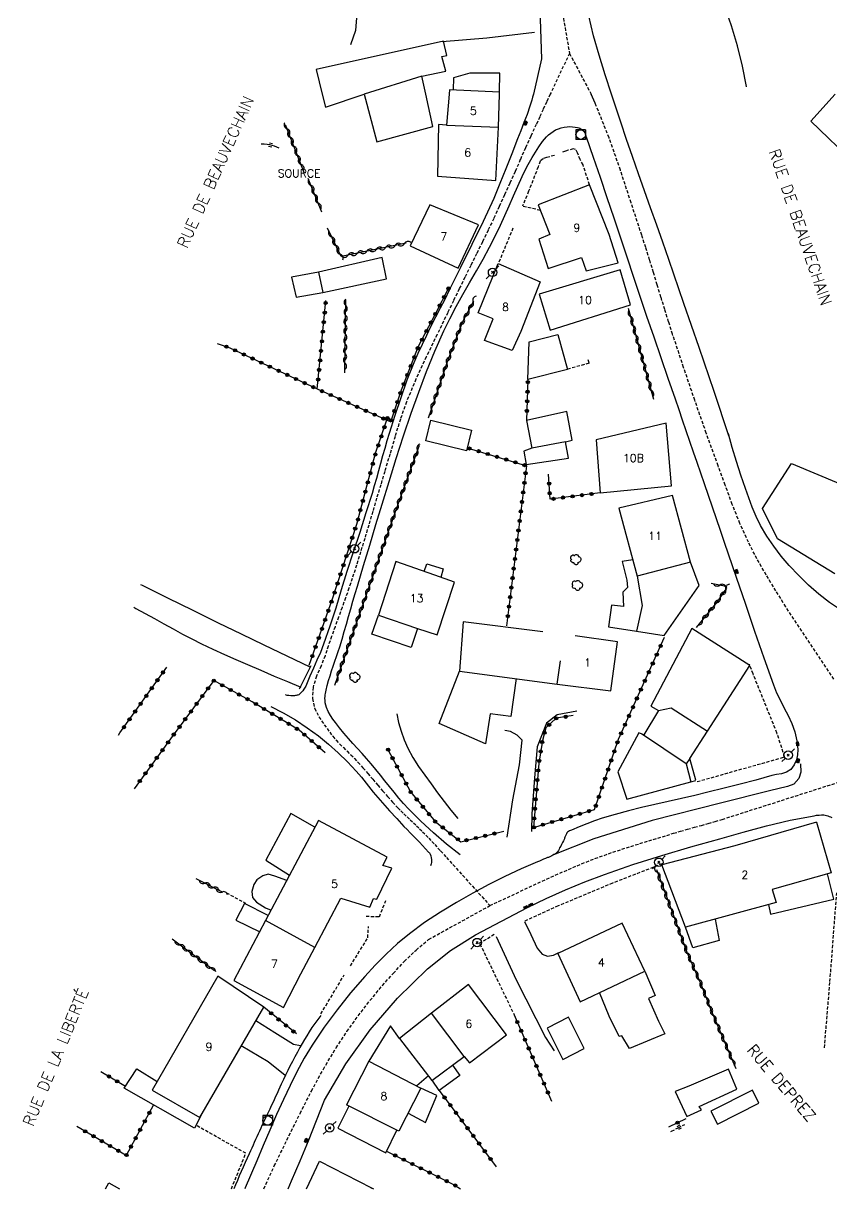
# Model space of a CAD drawing. Header units: millimetres. Extents: x 176000 to 177001, y 163000 to 164001.
# Drawn here: x 176387 to 176513.4, y 163000 to 163182.1 of the extents above; entities that cross this region are included whole.
import ezdxf
from ezdxf.enums import TextEntityAlignment as Align

# ---------------------------------------------------------------- set-up
doc = ezdxf.new("R2010")
doc.units = ezdxf.units.MM
doc.linetypes.add('DASHED', pattern=[0.75, 0.5, -0.25])
doc.layers.get('0').update_dxf_attribs({"linetype": 'CONTINUOUS'})
for name, color, linetype in [('W0001', 6, 'DASHED'), ('W0006', 2, 'CONTINUOUS'), ('W0008', 7, 'CONTINUOUS'), ('W0014', 7, 'CONTINUOUS'), ('W0017', 7, 'CONTINUOUS'), ('W0101', 7, 'CONTINUOUS'), ('W0104', 1, 'CONTINUOUS'), ('W0112', 1, 'DASHED'), ('W0120', 7, 'CONTINUOUS'), ('W0211', 2, 'CONTINUOUS'), ('W0220', 5, 'DASHED'), ('W0300', 7, 'CONTINUOUS'), ('W0310', 3, 'CONTINUOUS'), ('W0323', 7, 'CONTINUOUS'), ('W0401', 7, 'CONTINUOUS'), ('W0420', 7, 'CONTINUOUS'), ('W0473', 7, 'CONTINUOUS'), ('W0510', 5, 'CONTINUOUS'), ('W0988', 4, 'CONTINUOUS'), ('W0989', 7, 'CONTINUOUS'), ('W0991', 7, 'CONTINUOUS'), ('W1102', 7, 'CONTINUOUS')]:
    doc.layers.add(name, color=color, linetype=linetype)
doc.styles.get("Standard").update_dxf_attribs({"font": 'romans.shx', "width": 0.85})

# ---------------------------------------------------------------- blocks, each defined once
blk = doc.blocks.new('T401')
for p, q in [((-0.3, 0.3), (0, 0.3)), ((-0.3, -0.25), (-0.3, 0.3)), ((-0.3, 0.15), (0, 0.15)), ((-0.3, 0), (0, 0)), ((0, 0.3), (0, -0.25)), ((-0.3, -0.15), (0, -0.15)), ((-0.3, -0.25), (-0.3, -0.3)), ((-0.3, -0.3), (0, -0.3)), ((0, -0.3), (0, -0.25))]:
    blk.add_line(p, q)
blk = doc.blocks.new('T300')
for p, q in [((-0.8, 0.51), (-0.86, 0.34)), ((-0.86, 0.34), (-0.86, 0.17)), ((-0.86, 0.17), (-0.74, 0.06)), ((-0.69, 0.63), (-0.8, 0.51)), ((-0.8, -0.06), (-0.74, 0.06)), ((-0.74, 0.06), (-0.69, 0.11)), ((-0.57, 0.69), (-0.69, 0.63)), ((-0.46, 0.69), (-0.57, 0.69)), ((-0.29, 0.63), (-0.46, 0.69)), ((-0.29, 0.63), (-0.17, 0.74)), ((-0.23, 0.57), (-0.29, 0.63)), ((-0.17, 0.74), (-0.06, 0.8)), ((-0.06, 0.8), (0.06, 0.8)), ((0.06, 0.8), (0.23, 0.74)), ((0.23, 0.74), (0.34, 0.63)), ((0.34, 0.63), (0.4, 0.51)), ((0.46, 0.46), (0.34, 0.46)), ((0.4, 0.51), (0.4, 0.46)), ((0.57, 0.4), (0.46, 0.46)), ((0.57, 0.4), (0.69, 0.29)), ((0.69, 0.29), (0.74, 0.17)), ((0.74, 0.06), (0.69, -0.17)), ((0.74, 0.17), (0.74, 0.06)), ((-0.8, -0.17), (-0.8, -0.06)), ((-0.8, -0.23), (-0.8, -0.17)), ((-0.74, -0.34), (-0.8, -0.23)), ((-0.69, -0.4), (-0.74, -0.34)), ((-0.51, -0.46), (-0.69, -0.4)), ((-0.4, -0.46), (-0.51, -0.46)), ((-0.4, -0.46), (-0.34, -0.46)), ((-0.34, -0.46), (-0.34, -0.4)), ((-0.34, -0.51), (-0.34, -0.46)), ((-0.29, -0.63), (-0.34, -0.51)), ((-0.17, -0.74), (-0.29, -0.63)), ((-0.06, -0.8), (-0.17, -0.74)), ((0.06, -0.8), (-0.06, -0.8)), ((0.17, -0.74), (0.06, -0.8)), ((0.23, -0.69), (0.17, -0.74)), ((0.29, -0.46), (0.23, -0.46)), ((0.29, -0.63), (0.23, -0.69)), ((0.46, -0.4), (0.29, -0.46)), ((0.34, -0.51), (0.29, -0.63)), ((0.34, -0.51), (0.34, -0.46)), ((0.57, -0.34), (0.46, -0.4)), ((0.63, -0.29), (0.57, -0.34)), ((0.69, -0.17), (0.63, -0.29))]:
    blk.add_line(p, q)
blk = doc.blocks.new('T473')
for p, q in [((-0.166667, 0.166667), (0.166667, -0.166667)), ((-0.166667, -0.166667), (0.166667, 0.166667)), ((0.500001, 0.500001), (1.000002, 1.000002)), ((-1.000002, -1.000002), (-0.500001, -0.500001))]:
    blk.add_line(p, q)
blk.add_ellipse((0, 0), major_axis=(0.471405, 0.471405), ratio=1, start_param=5.4977871438, end_param=11.780972451)
blk = doc.blocks.new('T420')
for p, q in [((0.75, 0.75), (-0.75, 0.75)), ((-0.75, 0.75), (-0.75, -0.75)), ((0.75, 0.75), (0.75, -0.75)), ((0.75, -0.75), (-0.75, -0.75))]:
    blk.add_line(p, q)
blk.add_ellipse((0, 0), major_axis=(-0.53, 0.53), ratio=1, start_param=3.926991, end_param=10.210176)
blk = doc.blocks.new('t310o')
at = {"color": 0, "linetype": 'Continuous'}
for centre, start, end in [((-0.5, 0.38), 216.8699, 323.1304), ((0.5, -0.37), 36.8699, 143.1303)]:
    blk.add_arc(centre, 0.625, start, end, dxfattribs=at)
blk = doc.blocks.new('t323o')
at = {"color": 0, "linetype": 'Continuous'}
for radius in [0.25, 0.15]:
    blk.add_circle((0, 0), radius, dxfattribs=at)
blk = doc.blocks.new('t220o')
at = {"color": 0, "linetype": 'Continuous'}
for p, q in [((-0.25, 0.25), (0.25, 0.25)), ((-0.25, -0.25), (0.25, -0.25))]:
    blk.add_line(p, q, dxfattribs=at)

msp = doc.modelspace()

# ---------------------------------------------------------------- linework, layer by layer
at = {"layer": 'W0001'}
for points in [[(176469.89, 163191.75), (176472.37, 163177.39)], [(176472.37, 163177.39), (176469.36, 163171)], [(176472.37, 163177.39), (176475.76, 163171)], [(176469.36, 163171), (176468.81, 163169.82), (176468.26, 163168.64), (176467.72, 163167.47), (176467.18, 163166.29), (176466.34, 163164.45), (176465.51, 163162.62), (176464.69, 163160.78), (176463.87, 163158.94), (176463.05, 163157.1), (176462.23, 163155.27), (176461.39, 163153.44), (176460.54, 163151.61), (176459.66, 163149.76), (176458.77, 163147.92), (176457.86, 163146.09), (176456.95, 163144.25), (176456.04, 163142.42), (176455.14, 163140.58), (176454.24, 163138.74), (176453.35, 163136.9), (176451.68, 163133.44), (176450, 163129.98), (176448.38, 163126.49), (176446.9, 163122.94), (176445.95, 163120.25), (176445.11, 163117.53), (176444.32, 163114.79), (176443.5, 163112.06), (176442.87, 163109.97), (176442.24, 163107.88), (176441.62, 163105.79), (176441, 163103.69), (176440.37, 163101.6), (176439.74, 163099.51), (176439.09, 163097.43), (176438.42, 163095.35), (176437.91, 163093.83), (176437.38, 163092.32), (176436.84, 163090.82), (176436.29, 163089.31), (176435.74, 163087.81), (176435.2, 163086.3), (176434.68, 163084.79), (176434.17, 163083.27), (176433.56, 163081.7), (176432.84, 163080.09), (176432.3, 163078.36), (176432.19, 163076.57), (176432.54, 163075.08), (176433.22, 163073.73), (176434.05, 163072.5), (176434.9, 163071.33), (176435.39, 163070.69), (176435.91, 163070.08), (176436.46, 163069.49), (176437.04, 163068.92), (176437.61, 163068.36), (176438.19, 163067.8), (176438.76, 163067.24), (176439.31, 163066.65), (176440.1, 163065.77), (176440.87, 163064.87), (176441.64, 163063.97), (176442.41, 163063.06), (176443.18, 163062.16), (176443.95, 163061.27), (176444.74, 163060.38), (176445.55, 163059.51), (176446.02, 163059.03), (176446.51, 163058.56), (176446.99, 163058.1), (176447.49, 163057.64), (176447.98, 163057.18), (176448.47, 163056.72), (176448.96, 163056.25), (176449.43, 163055.78), (176450.38, 163054.79), (176451.31, 163053.78), (176452.23, 163052.77), (176453.15, 163051.75), (176459.95, 163044.23)], [(176513.68, 163079.63), (176506.17, 163090.92), (176504.64, 163093.4), (176503.13, 163095.88), (176501.67, 163098.41), (176500.33, 163101), (176499.01, 163103.93), (176497.82, 163106.91), (176496.71, 163109.93), (176495.61, 163112.94), (176493.75, 163118.05), (176491.95, 163123.18), (176490.21, 163128.33), (176488.49, 163133.49), (176487.87, 163135.42), (176487.27, 163137.36), (176486.67, 163139.3), (176486.08, 163141.23), (176485.5, 163143.17), (176484.9, 163145.11), (176484.29, 163147.04), (176483.67, 163148.97), (176482, 163154.05), (176480.34, 163159.14), (176478.56, 163164.2), (176476.57, 163169.17), (176476.37, 163169.63), (176476.17, 163170.09), (176475.97, 163170.54), (176475.76, 163171)], [(176459.95, 163044.23), (176468.11, 163048.06), (176470.16, 163048.98), (176472.21, 163049.88), (176474.27, 163050.76), (176476.36, 163051.58), (176479.14, 163052.57), (176481.94, 163053.48), (176484.75, 163054.35), (176487.57, 163055.2), (176488.65, 163055.53), (176489.73, 163055.85), (176490.81, 163056.16), (176491.9, 163056.47), (176492.98, 163056.77), (176494.07, 163057.08), (176495.15, 163057.38), (176496.23, 163057.7), (176514.74, 163063.61)], [(176424.59, 163000), (176426.25, 163003.56), (176428.54, 163008.27), (176430.28, 163011.76), (176432.05, 163015.25), (176433.91, 163018.68), (176435.92, 163022.03), (176437.59, 163024.55), (176439.35, 163027.01), (176441.2, 163029.4), (176443.13, 163031.73), (176444.82, 163033.64), (176446.56, 163035.51), (176448.4, 163037.29), (176450.36, 163038.94), (176459.95, 163044.23)]]:
    msp.add_lwpolyline(points, dxfattribs=at)
at = {"layer": 'W0006'}
msp.add_lwpolyline([(176508.46, 163066.36), (176508.54, 163065.08), (176508.21, 163064.08), (176507.43, 163063.22), (176506.46, 163062.82), (176503.65, 163062.17), (176495.95, 163060.24), (176485.31, 163057.52), (176476.19, 163054.65), (176469.87, 163052.17)], dxfattribs=at)
at = {"layer": 'W0008'}
for points in [[(176467.38, 163195.22), (176467.98, 163176.52)], [(176478.96, 163171), (176477.96, 163174.03), (176477, 163177.08), (176476.13, 163180.15), (176475.38, 163183.26)], [(176467.98, 163176.52), (176466.74, 163171)], [(176466.74, 163171), (176466.61, 163170.53), (176466.47, 163170.07), (176466.34, 163169.61), (176466.19, 163169.14), (176465.75, 163167.84), (176465.26, 163166.56), (176464.75, 163165.29), (176464.25, 163164.02), (176463.34, 163161.68), (176462.44, 163159.35), (176461.51, 163157.03), (176460.53, 163154.72), (176458.87, 163151.1), (176457.13, 163147.51), (176455.35, 163143.94), (176453.59, 163140.37), (176452.89, 163138.95), (176452.17, 163137.55), (176451.45, 163136.15), (176450.73, 163134.74), (176450.02, 163133.33), (176449.33, 163131.91), (176448.66, 163130.48), (176448.04, 163129.03), (176446.97, 163126.31), (176446, 163123.55), (176445.1, 163120.78), (176444.21, 163117.99), (176443.85, 163116.83), (176443.51, 163115.66), (176443.18, 163114.49), (176442.85, 163113.32), (176442.53, 163112.15), (176442.21, 163110.98), (176441.87, 163109.81), (176441.52, 163108.64), (176440.57, 163105.58), (176439.59, 163102.52), (176438.59, 163099.47), (176437.6, 163096.42), (176436.72, 163093.58), (176435.85, 163090.72), (176434.95, 163087.88), (176433.95, 163085.07), (176433.45, 163083.8), (176432.91, 163082.56), (176432.35, 163081.32), (176431.8, 163080.08), (176431.58, 163079.56), (176431.38, 163079.04), (176431.15, 163078.52), (176430.86, 163078.03), (176430.7, 163077.79), (176430.51, 163077.56), (176430.3, 163077.35), (176430.06, 163077.17), (176429.93, 163077.12), (176429.8, 163077.09), (176429.67, 163077.07), (176429.54, 163077.05), (176429.42, 163077.03), (176429.31, 163077.02), (176429.19, 163077.01), (176429.07, 163077.01), (176428.81, 163077.02), (176428.54, 163077.04), (176428.27, 163077.08), (176428.01, 163077.14)], [(176497.29, 163117.64), (176494.96, 163124.54), (176492.62, 163131.43), (176490.26, 163138.32), (176487.89, 163145.2), (176486.96, 163147.88), (176486.01, 163150.56), (176485.05, 163153.23), (176484.1, 163155.91), (176483.15, 163158.59), (176482.21, 163161.27), (176481.29, 163163.95), (176480.4, 163166.65), (176480.04, 163167.74), (176479.68, 163168.83), (176479.32, 163169.91), (176478.96, 163171)], [(176455.27, 163052.16), (176453.16, 163053.84), (176451.12, 163055.6), (176449.14, 163057.43), (176447.23, 163059.34), (176446.44, 163060.18), (176445.69, 163061.04), (176444.96, 163061.93), (176444.24, 163062.82), (176443.53, 163063.72), (176442.82, 163064.62), (176442.1, 163065.51), (176441.37, 163066.39), (176440.68, 163067.19), (176439.97, 163067.98), (176439.25, 163068.77), (176438.53, 163069.55), (176437.82, 163070.34), (176437.12, 163071.15), (176436.45, 163071.98), (176435.8, 163072.83), (176435.41, 163073.38), (176435.03, 163073.95), (176434.69, 163074.55), (176434.41, 163075.17), (176434.3, 163075.53), (176434.22, 163075.89), (176434.18, 163076.26), (176434.16, 163076.63), (176434.17, 163076.89), (176434.2, 163077.14), (176434.23, 163077.39), (176434.28, 163077.64), (176434.34, 163077.88), (176434.4, 163078.13), (176434.46, 163078.37), (176434.52, 163078.61), (176434.73, 163079.38), (176434.96, 163080.15), (176435.2, 163080.9), (176435.46, 163081.66), (176435.72, 163082.41), (176435.98, 163083.16), (176436.23, 163083.91), (176436.48, 163084.67), (176436.83, 163085.85), (176437.18, 163087.04), (176437.52, 163088.22), (176437.86, 163089.41), (176438.2, 163090.6), (176438.54, 163091.79), (176438.88, 163092.97), (176439.23, 163094.15), (176440.19, 163097.36), (176441.15, 163100.55), (176442.12, 163103.75), (176443.11, 163106.94), (176444.2, 163110.51), (176445.29, 163114.09), (176446.42, 163117.65), (176447.63, 163121.19), (176448.81, 163124.43), (176450.04, 163127.66), (176451.35, 163130.86), (176452.76, 163134.01), (176453.7, 163135.93), (176454.69, 163137.82), (176455.71, 163139.69), (176456.76, 163141.55), (176457.82, 163143.4), (176458.86, 163145.25), (176459.89, 163147.12), (176460.87, 163149.02), (176461.6, 163150.52), (176462.29, 163152.04), (176462.95, 163153.57), (176463.61, 163155.11), (176464.29, 163156.64), (176464.99, 163158.16), (176465.73, 163159.66), (176466.54, 163161.13), (176467.04, 163161.97), (176467.56, 163162.8), (176468.14, 163163.59), (176468.78, 163164.34), (176469.1, 163164.65), (176469.45, 163164.94), (176469.82, 163165.2), (176470.21, 163165.43), (176470.64, 163165.62), (176471.09, 163165.76), (176471.54, 163165.86), (176472.01, 163165.93), (176472.42, 163165.95), (176472.84, 163165.93), (176473.25, 163165.88), (176473.65, 163165.79), (176473.82, 163165.74), (176473.99, 163165.68), (176474.16, 163165.61), (176474.31, 163165.51), (176474.41, 163165.44), (176474.5, 163165.35), (176474.59, 163165.25), (176474.66, 163165.15), (176474.76, 163164.96), (176474.85, 163164.75), (176474.91, 163164.54), (176474.95, 163164.32)], [(176425.7, 163075.35), (176427.65, 163074.34), (176429.55, 163073.23), (176431.39, 163072.03), (176433.17, 163070.74), (176434.74, 163069.47), (176436.23, 163068.1), (176437.67, 163066.68), (176439.06, 163065.22), (176439.46, 163064.78), (176439.85, 163064.32), (176440.22, 163063.85), (176440.59, 163063.38), (176440.96, 163062.91), (176441.33, 163062.44), (176441.7, 163061.97), (176442.08, 163061.52), (176443.17, 163060.27), (176444.27, 163059.04), (176445.39, 163057.82), (176446.51, 163056.61), (176446.99, 163056.11), (176447.47, 163055.61), (176447.96, 163055.11), (176448.45, 163054.62), (176448.94, 163054.13), (176449.43, 163053.63), (176449.9, 163053.12), (176450.36, 163052.6), (176450.43, 163052.52), (176450.51, 163052.45), (176450.57, 163052.36), (176450.62, 163052.27), (176450.72, 163052), (176450.78, 163051.72), (176450.81, 163051.43), (176450.81, 163051.14), (176450.8, 163050.96), (176450.77, 163050.78), (176450.72, 163050.61), (176450.65, 163050.44)]]:
    msp.add_lwpolyline(points, dxfattribs=at)
at = {"layer": 'W0014'}
for points in [[(176474.96, 163164.34), (176476.06, 163161.18), (176477.15, 163158.02), (176478.23, 163154.86), (176479.3, 163151.69), (176484.43, 163136.32), (176485.53, 163133.09), (176486.64, 163129.86), (176487.76, 163126.64), (176488.87, 163123.41), (176489.44, 163121.76), (176490, 163120.11), (176490.57, 163118.46), (176491.14, 163116.81), (176491.71, 163115.15), (176492.27, 163113.5), (176492.84, 163111.85), (176493.41, 163110.2), (176494.04, 163108.37), (176494.66, 163106.54), (176495.29, 163104.7), (176495.92, 163102.87), (176496.55, 163101.04), (176497.18, 163099.21), (176497.81, 163097.38), (176498.43, 163095.55), (176499.87, 163091.34), (176501.31, 163087.13), (176502.75, 163082.92), (176504.24, 163078.73), (176504.74, 163077.49), (176505.33, 163076.29), (176505.94, 163075.1), (176506.55, 163073.91), (176507.11, 163072.66), (176507.58, 163071.36), (176507.91, 163070), (176508.04, 163068.61), (176508, 163067.79), (176507.83, 163066.98), (176507.5, 163066.2), (176506.98, 163065.52), (176506.3, 163065.07), (176505.51, 163064.83), (176504.73, 163064.7), (176504, 163064.55), (176501.52, 163063.85), (176499.03, 163063.2), (176496.53, 163062.57), (176494.02, 163061.94), (176491.96, 163061.44), (176489.88, 163060.96), (176487.81, 163060.49), (176485.73, 163060.03), (176483.65, 163059.55), (176481.58, 163059.04), (176479.53, 163058.49), (176477.48, 163057.88), (176476.27, 163057.47), (176475.06, 163057.02), (176473.88, 163056.53), (176472.7, 163056.02), (176472.53, 163055.96), (176472.36, 163055.9), (176472.2, 163055.82), (176472.05, 163055.7), (176471.97, 163055.6), (176471.91, 163055.47), (176471.86, 163055.35), (176471.81, 163055.22), (176471.76, 163055.12), (176471.71, 163055.01), (176471.67, 163054.9), (176471.62, 163054.79), (176471.58, 163054.68), (176471.53, 163054.57), (176471.49, 163054.46), (176471.44, 163054.35), (176471.3, 163054.07), (176471.15, 163053.79), (176471, 163053.51), (176470.84, 163053.24), (176470.74, 163053.05), (176470.64, 163052.86), (176470.53, 163052.68), (176470.39, 163052.51), (176470.31, 163052.44), (176470.23, 163052.38), (176470.14, 163052.33), (176470.06, 163052.28), (176469.92, 163052.19), (176469.78, 163052.11), (176469.64, 163052.03), (176469.49, 163051.96), (176469.39, 163051.91), (176469.28, 163051.86), (176469.18, 163051.82), (176469.07, 163051.77), (176468.96, 163051.73), (176468.86, 163051.69), (176468.75, 163051.65), (176468.64, 163051.6), (176468.33, 163051.47), (176468.02, 163051.33), (176467.71, 163051.19), (176467.4, 163051.05)], [(176514.57, 163090.54), (176513.02, 163091.6), (176511.33, 163092.91), (176509.72, 163094.31), (176508.19, 163095.8), (176506.73, 163097.36), (176505.48, 163098.83), (176504.3, 163100.37), (176503.21, 163101.97), (176502.22, 163103.64), (176501.53, 163105.03), (176500.94, 163106.47), (176500.41, 163107.93), (176499.89, 163109.39), (176499.16, 163111.5), (176498.46, 163113.64), (176497.81, 163115.78), (176497.2, 163117.94)], [(176434.08, 163013.85), (176437.4, 163019.5), (176441.21, 163024.82), (176445.48, 163029.79), (176450.17, 163034.36), (176453.8, 163037.2), (176457.71, 163039.64), (176461.74, 163041.82), (176465.79, 163043.91), (176468.73, 163045.36), (176471.73, 163046.69), (176474.76, 163047.92), (176477.83, 163049.09), (176482.29, 163050.65), (176486.79, 163052.07), (176491.33, 163053.39), (176495.87, 163054.67), (176499.52, 163055.69), (176503.18, 163056.69), (176506.88, 163057.58), (176510.61, 163058.28), (176510.99, 163058.34), (176511.37, 163058.38), (176511.76, 163058.4), (176512.14, 163058.39), (176512.35, 163058.36), (176512.56, 163058.31), (176512.76, 163058.24), (176512.95, 163058.17), (176513.16, 163058.09), (176513.36, 163057.99)], [(176467.4, 163051.05), (176464.82, 163049.95), (176462.27, 163048.77), (176459.75, 163047.51), (176457.28, 163046.18), (176454.72, 163044.72), (176452.2, 163043.2), (176449.73, 163041.58), (176447.36, 163039.83), (176445.5, 163038.29), (176443.73, 163036.65), (176442.03, 163034.94), (176440.39, 163033.17), (176438.18, 163030.61), (176436.05, 163027.97), (176434.04, 163025.24), (176432.15, 163022.43), (176430.91, 163020.38), (176429.78, 163018.26), (176428.71, 163016.12), (176427.68, 163013.96), (176426.58, 163011.58), (176425.54, 163009.17), (176424.52, 163006.75), (176423.5, 163004.34), (176421.67, 163000.12), (176421.62, 163000)], [(176433.53, 163027.08), (176433.04, 163026.45), (176432.57, 163025.81), (176432.12, 163025.16), (176431.68, 163024.5), (176431.31, 163023.9), (176430.95, 163023.29), (176430.6, 163022.67), (176430.25, 163022.06), (176429.85, 163021.33), (176429.46, 163020.61), (176429.07, 163019.88), (176428.69, 163019.14), (176428.35, 163018.45), (176428.01, 163017.75), (176427.67, 163017.05), (176427.34, 163016.34), (176427.11, 163015.85), (176426.89, 163015.37), (176426.67, 163014.88), (176426.45, 163014.39), (176426.23, 163013.9), (176426.01, 163013.41), (176425.78, 163012.93), (176425.56, 163012.44), (176425.35, 163012.01), (176425.15, 163011.58), (176424.94, 163011.15), (176424.73, 163010.72), (176424.53, 163010.3), (176424.32, 163009.87), (176424.12, 163009.44), (176423.91, 163009.01), (176423.71, 163008.56), (176423.51, 163008.12), (176423.31, 163007.68), (176423.12, 163007.23), (176422.92, 163006.79), (176422.73, 163006.34), (176422.53, 163005.9), (176422.33, 163005.45), (176422.02, 163004.76), (176421.71, 163004.07), (176421.4, 163003.38), (176421.09, 163002.69), (176420.78, 163002), (176420.48, 163001.3), (176420.17, 163000.61), (176419.9, 163000)], [(176428.41, 163000), (176428.95, 163001.22), (176430.29, 163004.35), (176431.6, 163007.5), (176432.86, 163010.67), (176434.08, 163013.85)]]:
    msp.add_lwpolyline(points, dxfattribs=at)
at = {"layer": 'W0017'}
for points in [[(176463.79, 163208.48), (176456.6, 163206.98), (176451.34, 163205.84), (176445.11, 163205.21), (176441.61, 163204.83), (176436.56, 163204.1), (176434.08, 163203.49), (176433.57, 163202.9), (176433.04, 163201.84), (176432.12, 163199.19), (176432.22, 163196.24), (176433.67, 163193.21), (176438, 163186.64), (176439.12, 163183.6), (176438.93, 163180.94), (176438.14, 163178.74)], [(176466.9, 163180.64), (176459.48, 163179.74), (176452.48, 163179.21)], [(176473.5, 163074.61), (176470.43, 163074.02), (176468.79, 163072.73), (176467.35, 163069.05), (176466.89, 163064.2), (176466.47, 163058.59), (176466.44, 163055.8)], [(176462.63, 163054.92), (176463.52, 163060.76), (176464.56, 163066.22), (176464.99, 163070.1), (176464.18, 163070.87), (176463.16, 163071.42), (176462.29, 163071.6)], [(176465.33, 163041.77), (176466.35, 163039.71), (176467.35, 163037.56), (176468.13, 163036.62), (176468.94, 163036.32), (176469.9, 163036.47), (176470.69, 163036.88)], [(176460.93, 163039.38), (176464.05, 163032.65), (176468.61, 163023.62), (176470, 163021.55)], [(176430.32, 163022.33), (176429.27, 163022.53), (176426.34, 163024.33), (176423.37, 163026.24)], [(176427.96, 163017.67), (176425.29, 163019.84), (176421.09, 163022.3)]]:
    msp.add_lwpolyline(points, dxfattribs=at)
at = {"layer": 'W0101'}
for points in [[(176461.43, 163171), (176461.44, 163171.33), (176453.6, 163171.7), (176453.55, 163171)], [(176453.55, 163171), (176453.16, 163166.16)], [(176461.3, 163165.84), (176461.29, 163165.84), (176461.43, 163171)], [(176516.32, 163171), (176531.27, 163156.91), (176531.27, 163156.92), (176535.22, 163153.17), (176528.64, 163146.38), (176524.78, 163150.08), (176515.81, 163158.63), (176517.01, 163160.11), (176510.07, 163166.78), (176513.91, 163171)], [(176453.16, 163166.16), (176451.89, 163166.29), (176451.76, 163158.19), (176460.86, 163157.51)], [(176460.86, 163157.51), (176461.3, 163165.84)], [(176479.98, 163144.64), (176478.55, 163149.07), (176475.52, 163156.86)], [(176475.52, 163156.84), (176467.48, 163153.7), (176469.31, 163149.07), (176467.61, 163148.34), (176469.06, 163143.77), (176474.27, 163145.48), (176474.96, 163143.41), (176479.98, 163144.64)], [(176458.14, 163150.57), (176450.55, 163153.73), (176447.47, 163147.29), (176454.97, 163143.82)], [(176454.97, 163143.82), (176458.15, 163150.58)], [(176458.12, 163136.86), (176461.25, 163144.54)], [(176461.25, 163144.54), (176467.8, 163141.68), (176464.77, 163133.93), (176463.41, 163130.98), (176459.08, 163132.52), (176460.47, 163135.89), (176458.12, 163136.86)], [(176480.28, 163143.55), (176467.66, 163139.74), (176469.33, 163134.15), (176481.9, 163138.08)], [(176481.9, 163138.08), (176480.28, 163143.55)], [(176487.5, 163119.6), (176476.52, 163116.98), (176477.17, 163108.71), (176488.34, 163109.8)], [(176488.34, 163109.8), (176487.5, 163119.6)], [(176491.31, 163097.91), (176488.47, 163108.29), (176480.11, 163106.35), (176482.96, 163095.7)], [(176491.31, 163097.91), (176482.96, 163095.7)], [(176478.86, 163077.8), (176479.86, 163085.43), (176473.25, 163086.37)], [(176470.45, 163078.84), (176470.97, 163082.45)], [(176470.45, 163078.84), (176478.86, 163077.8)], [(176432.58, 163037.71), (176436.64, 163045.41), (176441.15, 163043.99), (176441.75, 163045.35), (176442.26, 163045.22), (176444.61, 163050.06), (176443.22, 163050.51), (176443.91, 163051.78), (176433.14, 163057.54), (176424.89, 163041.92)], [(176510.95, 163057.25), (176498.2, 163053.57), (176498.2, 163053.58), (176486.81, 163050.59)], [(176510.95, 163057.25), (176513.29, 163049.37), (176504.07, 163046.74), (176504.07, 163046.73), (176504.66, 163044.7), (176490.52, 163040.86), (176486.81, 163050.59)], [(176424.89, 163041.92), (176419.92, 163032.51), (176427.7, 163028.31)], [(176427.7, 163028.31), (176430.4, 163033.56), (176432.58, 163037.71)], [(176456.74, 163019.66), (176462.55, 163024.06), (176456.6, 163031.89), (176450.81, 163027.41)], [(176455.9, 163020.65), (176450.81, 163027.41)], [(176441.01, 163019.95), (176449.17, 163015.7), (176445.73, 163008.99), (176437.52, 163013.1)], [(176441.01, 163019.95), (176437.52, 163013.1)], [(176431.26, 163000), (176433.33, 163004.31)], [(176433.33, 163004.31), (176441.46, 163000.13), (176441.4, 163000)], [(176399.85, 163000), (176400.39, 163000.93), (176402.05, 163000)]]:
    msp.add_lwpolyline(points, dxfattribs=at)
for points in [[(176445.24, 163097.98), (176442.52, 163089.6), (176448.65, 163087.52), (176448.64, 163087.53), (176451.69, 163086.53), (176454.4, 163094.77), (176451.31, 163095.84), (176451.32, 163095.84)], [(176480.62, 163041.49), (176470.53, 163036.73), (176474.07, 163029.22), (176484.17, 163033.98)], [(176414.63, 163011.13), (176424.59, 163028.34), (176417.42, 163033.21), (176407.18, 163015.41)]]:
    msp.add_lwpolyline(points, close=True, dxfattribs=at)
at = {"layer": 'W0104'}
for points in [[(176452.68, 163179.28), (176432.78, 163174.84), (176433.74, 163171)], [(176449.92, 163171), (176449.32, 163173.8), (176453.03, 163174.61), (176452.44, 163176.9), (176453.23, 163177.04), (176452.68, 163179.28)], [(176449.32, 163173.8), (176440.28, 163171)], [(176461.44, 163171.33), (176461.51, 163174.27), (176456.81, 163174.28), (176454.25, 163173.57), (176454.2, 163171.67)], [(176433.74, 163171), (176434.26, 163168.96), (176440.28, 163171)], [(176440.28, 163171), (176442.26, 163163.54), (176451, 163165.98), (176449.92, 163171)], [(176433.17, 163143.22), (176433.82, 163140.03)], [(176471.77, 163116.7), (176466.51, 163115.68)], [(176513.85, 163096.09), (176504.9, 163101.56), (176502.53, 163106.26), (176507.07, 163113.32), (176518.18, 163108.68), (176517.56, 163106.43)], [(176449.68, 163096.42), (176450.08, 163097.65), (176452.62, 163096.84), (176452.25, 163095.51)], [(176482.28, 163098.26), (176480.61, 163097.99), (176481.35, 163095.08), (176481.45, 163093.93), (176480.71, 163093.19), (176480.82, 163090.98), (176478.94, 163091.15), (176478.46, 163087.78), (176482.83, 163087.09)], [(176487.18, 163086.42), (176492.64, 163094.24), (176491.31, 163097.91)], [(176482.96, 163095.7), (176483.71, 163091.12), (176482.83, 163087.09), (176487.18, 163086.42)], [(176448.65, 163087.52), (176447.64, 163084.55), (176441.51, 163086.63), (176442.52, 163089.6)], [(176468.2, 163087.02), (176455.77, 163088.55), (176455.17, 163080.88), (176470.45, 163078.84)], [(176492.11, 163063.81), (176491.19, 163067.2), (176491.2, 163067.21), (176493.94, 163071.51), (176500.56, 163081.72), (176491.48, 163087.55), (176485.11, 163075.4), (176486.31, 163074.73), (176486.3, 163074.73), (176483.97, 163070.93), (176483.23, 163071.25), (176479.92, 163065.15), (176481.33, 163060.86)], [(176464.04, 163079.7), (176463.23, 163073.76), (176459.96, 163074.19), (176459.23, 163069.49), (176451.99, 163072.69), (176455.17, 163080.88)], [(176486.31, 163074.73), (176488.26, 163075.14), (176493.94, 163071.51)], [(176491.2, 163067.21), (176490.62, 163066.36), (176483.64, 163071.07)], [(176490.62, 163066.36), (176491.36, 163063.59)], [(176481.33, 163060.86), (176491.36, 163063.59), (176492.13, 163063.8)], [(176432.59, 163056.48), (176428.81, 163058.63), (176424.91, 163051.32), (176428.63, 163049)], [(176428.19, 163048.16), (176426.33, 163048.85), (176425.28, 163049.13), (176424.48, 163048.89), (176423.51, 163048.28), (176423.03, 163047.53), (176422.71, 163046.45), (176422.86, 163045.51), (176423.44, 163044.79), (176424.86, 163043.9), (176425.74, 163043.53)], [(176503.47, 163044.38), (176503.78, 163042.87), (176513.7, 163045.22), (176512.67, 163049.19)], [(176425.3, 163042.69), (176421.61, 163044.57), (176420.25, 163041.93), (176423.96, 163040.15)], [(176495.12, 163042.11), (176495.79, 163038.79), (176491.66, 163037.64), (176490.52, 163040.86)], [(176484.17, 163033.98), (176485.76, 163030.21), (176484.7, 163029.74), (176486.27, 163026.2), (176487.29, 163024.22), (176481.75, 163021.88), (176480.58, 163023.88), (176480.16, 163023.76), (176478.55, 163026.98), (176477.08, 163030.64)], [(176450.81, 163027.41), (176445.8, 163023.49), (176450.89, 163016.91), (176455.9, 163020.65)], [(176445.8, 163023.49), (176444.39, 163025.45), (176441.01, 163019.95)], [(176455.9, 163020.65), (176456.74, 163019.66)], [(176414.89, 163011.57), (176413.8, 163009.46), (176402.77, 163015.69), (176404.74, 163018.74), (176407.95, 163016.74)], [(176454.08, 163019.3), (176455.23, 163017.68), (176452.02, 163015.36), (176450.94, 163016.95)], [(176450.34, 163017.62), (176448.5, 163016.05)], [(176447.17, 163011.81), (176449.87, 163010.34), (176451.64, 163014.57), (176449.17, 163015.7)], [(176437.89, 163012.92), (176436.19, 163009.46), (176443.67, 163005.61), (176445.41, 163009.15)], [(176441.46, 163000.13), (176441.74, 163000)]]:
    msp.add_lwpolyline(points, dxfattribs=at)
for points in [[(176443.12, 163145.48), (176433.17, 163143.22), (176428.95, 163142.41), (176429.68, 163139.29), (176433.82, 163140.03), (176443.78, 163142.15)], [(176470.55, 163133.47), (176472.05, 163127.99), (176465.88, 163126.42), (176466.06, 163132.33)], [(176471.94, 163121.44), (176465.67, 163120.02), (176466.51, 163115.68), (176465.26, 163115.22), (176465.62, 163113.17), (176472.2, 163114.14), (176471.77, 163116.7), (176472.8, 163116.96)], [(176450.72, 163120.07), (176457.07, 163118.5), (176456.27, 163115.28), (176449.93, 163116.85)], [(176468.88, 163025.08), (176471.36, 163020.21), (176474.69, 163021.9), (176472.21, 163026.78)], [(176497.23, 163018.68), (176491.03, 163016.04), (176488.91, 163015.16), (176490.72, 163011.29), (176493.02, 163012.31), (176492.66, 163012.85), (176498.52, 163015.56)], [(176500.98, 163015.41), (176494.47, 163012.12), (176495.49, 163010.1), (176501.99, 163013.38)]]:
    msp.add_lwpolyline(points, close=True, dxfattribs=at)
at = {"layer": 'W0112'}
for points in [[(176475.52, 163156.84), (176474.5, 163159.96), (176474.04, 163160.8), (176473.65, 163161.82), (176473.34, 163162.34), (176472.96, 163162.45), (176472.18, 163162.27), (176471.73, 163162.11), (176471.08, 163161.85)], [(176470.02, 163161.44), (176468.79, 163161.11), (176468.25, 163160.92), (176467.78, 163160.55), (176467.47, 163159.64), (176465.99, 163155.83), (176465.02, 163153.51)], [(176467.83, 163152.85), (176465.02, 163153.51)], [(176463.53, 163150.08), (176461.25, 163144.54)], [(176475.26, 163129.57), (176475.43, 163128.97), (176472.1, 163128.05)], [(176504.8, 163071.2), (176501.06, 163080.43), (176500.53, 163081.84)], [(176492.34, 163063.61), (176506.02, 163067.46), (176506, 163067.46), (176504.8, 163071.2)], [(176486.88, 163050.76), (176479.11, 163047.74), (176470.61, 163044.18), (176465.33, 163041.77)], [(176418.76, 163046.23), (176421.73, 163044.62)], [(176512.22, 163022.01), (176513.08, 163032.36), (176514.14, 163046.23)], [(176440.58, 163042.58), (176442.66, 163042.5), (176443.7, 163045.07)], [(176438.15, 163034.8), (176440.85, 163039.21), (176440.96, 163040.96)], [(176460.63, 163039.69), (176458.18, 163038.25)], [(176458.38, 163038.25), (176463.73, 163027.18)], [(176433.52, 163027.31), (176437.19, 163033.42)], [(176419.54, 163000), (176421.8, 163005.53), (176414.02, 163009.89)]]:
    msp.add_lwpolyline(points, dxfattribs=at)
at = {"layer": 'W0120'}
msp.add_lwpolyline([(176431.93, 163081.7), (176430.15, 163078.05)], dxfattribs=at)
at = {"layer": 'W0211'}
msp.add_lwpolyline([(176500.02, 163172.18), (176500.02, 163172.2), (176499.4, 163175.4), (176498.64, 163178.58), (176497.71, 163181.71), (176496.61, 163184.79)], dxfattribs=at)
at = {"layer": 'W0220'}
for points in [[(176427.01, 163162.56), (176426.66, 163162.72), (176426.3, 163162.87), (176425.93, 163162.98), (176425.55, 163163.07), (176425.12, 163163.14), (176424.68, 163163.18), (176424.25, 163163.19), (176424.17, 163163.19)], [(176488.22, 163008.93), (176488.34, 163008.99), (176489.36, 163009.52), (176490.38, 163010.05)]]:
    msp.add_lwpolyline(points, dxfattribs=at)
at = {"layer": 'W0300'}
msp.add_lwpolyline([(176445.39, 163074.2), (176445.68, 163072.82), (176446.06, 163071.47), (176446.53, 163070.14), (176447.09, 163068.84), (176447.89, 163067.37), (176448.8, 163065.96), (176449.77, 163064.6), (176450.74, 163063.25), (176451.75, 163061.87), (176452.77, 163060.51), (176453.83, 163059.16), (176454.91, 163057.84)], dxfattribs=at)
at = {"layer": 'W0310'}
for points in [[(176430.99, 163158.64), (176428.01, 163166.21)], [(176433.7, 163152.58), (176431.56, 163157.82)], [(176446.83, 163147.71), (176436.69, 163145.66), (176434.56, 163150.09)], [(176437.28, 163127.49), (176437.42, 163138.94)], [(176457.38, 163138.68), (176455.68, 163135.43), (176454.92, 163133.56), (176453.23, 163129.02), (176451.12, 163122.79), (176450.31, 163120.4)], [(176485.55, 163123.28), (176481.59, 163137.5)], [(176448.9, 163116.13), (176445.13, 163105.77), (176435.63, 163078.6)], [(176492.23, 163087.68), (176495.43, 163091.63), (176496.94, 163093.81), (176496.92, 163093.93), (176496.58, 163094.12), (176495.57, 163094.36), (176494.54, 163094.57)], [(176485.95, 163049.88), (176488.82, 163042.09), (176490.72, 163036.98), (176492.85, 163032.13), (176494.54, 163027.83), (176498.35, 163018.79)], [(176418.26, 163046.26), (176414.05, 163048.41)], [(176416.89, 163034.04), (176410.31, 163039.01)]]:
    msp.add_lwpolyline(points, dxfattribs=at)
at = {"layer": 'W0323'}
for points in [[(176417.34, 163132.08), (176419.28, 163131.39), (176432.94, 163124.95), (176444.44, 163119.82), (176446.12, 163124.79), (176448.79, 163131.62), (176451.43, 163136.71), (176453.59, 163140.88)], [(176432.96, 163124.94), (176434.31, 163138.79)], [(176465.88, 163126.42), (176465.67, 163120.02)], [(176431.7, 163081.81), (176435.4, 163092.31), (176439.12, 163103.83), (176442.08, 163114.9), (176444, 163120.58)], [(176456.37, 163115.77), (176465.66, 163112.96), (176462.55, 163087.96)], [(176477.17, 163108.72), (176469.33, 163107.72), (176469.12, 163111.65)], [(176472.96, 163073.92), (176470.27, 163073.5), (176468.66, 163071.98), (176468.15, 163070.05), (176467.58, 163066.48), (176466.73, 163056.43), (176476.3, 163059.25), (176480.03, 163070.22), (176487.24, 163086.17)], [(176401.9, 163070.88), (176402.11, 163071.21), (176409.44, 163081.48)], [(176434.2, 163068.12), (176430.15, 163071.62), (176422.8, 163076.07), (176416.79, 163079.38), (176410.46, 163070.84), (176404.34, 163062.48)], [(176444.01, 163068.62), (176447.53, 163062), (176451.39, 163057.37), (176455.39, 163054.22), (176462.11, 163055.85)], [(176429.72, 163024.17), (176424.59, 163028.34)], [(176463.73, 163027.18), (176469.59, 163013.66)], [(176399.13, 163018.31), (176402.97, 163016.01)], [(176452.02, 163015.36), (176460.94, 163003.44)], [(176407.39, 163013.08), (176403.11, 163005.2), (176395.4, 163009.71)], [(176487.9, 163009.66), (176490.6, 163010.96)], [(176443.8, 163005.87), (176454.37, 163000.6), (176455.32, 163000)]]:
    msp.add_lwpolyline(points, dxfattribs=at)
at = {"layer": 'W0510'}
for points in [[(176431.83, 163081.49), (176428.25, 163083.2), (176424.68, 163084.92), (176421.11, 163086.64), (176417.54, 163088.38), (176413.57, 163090.32), (176409.6, 163092.26), (176405.64, 163094.23), (176405.38, 163094.36)], [(176404.27, 163090.84), (176404.61, 163090.66), (176406.07, 163089.87), (176407.53, 163089.07), (176408.98, 163088.26), (176410.44, 163087.46), (176411.9, 163086.66), (176413.37, 163085.89), (176414.86, 163085.14), (176416.64, 163084.29), (176418.44, 163083.47), (176420.25, 163082.68), (176422.07, 163081.89), (176424.14, 163080.99), (176426.23, 163080.1), (176428.32, 163079.22), (176430.41, 163078.35)]]:
    msp.add_lwpolyline(points, dxfattribs=at)
at = {"layer": 'W1102'}
for points in [[(176453.16, 163166.16), (176461.3, 163165.84)], [(176432.58, 163037.71), (176424.89, 163041.92)]]:
    msp.add_lwpolyline(points, dxfattribs=at)

# ---------------------------------------------------------------- block references
at = {"layer": 'W0220'}
for p, rotation in [((176425.66, 163163.04), 166.820390994668), ((176489.55, 163009.62), 27.18089924475881)]:
    msp.add_blockref('t220o', p, dxfattribs=dict(at, rotation=rotation))
at = {"layer": 'W0300'}
for p in [(176473.41, 163098.27), (176473.66, 163094.24), (176438.88, 163079.88)]:
    msp.add_blockref('T300', p, dxfattribs=at)
at = {"layer": 'W0310'}
for p, rotation in [((176428.24, 163165.61), 111.5232451220927), ((176428.79, 163164.22), 111.5232451220927), ((176429.34, 163162.82), 111.5232451220927), ((176429.89, 163161.43), 111.5232451220927), ((176430.44, 163160.03), 111.5232451220927), ((176432, 163156.75), 112.1774593472324), ((176432.56, 163155.36), 112.1774593472324), ((176433.13, 163153.97), 112.1774593472324), ((176435.21, 163148.74), 115.6893400115761), ((176435.86, 163147.38), 115.6893400115761), ((176445.11, 163147.36), 191.4522940937111), ((176446.58, 163147.66), 191.4522940937111), ((176436.51, 163146.03), 115.6893400115761), ((176437.76, 163145.87), 191.4522940937111), ((176439.23, 163146.17), 191.4522940937111), ((176440.7, 163146.47), 191.4522940937111), ((176442.17, 163146.77), 191.4522940937111), ((176443.64, 163147.06), 191.4522940937111), ((176437.41, 163137.99), 89.31478414970117), ((176457.32, 163138.57), 242.4833721793374), ((176437.39, 163136.49), 89.31478414970117), ((176455.93, 163135.91), 242.4833721793374), ((176456.63, 163137.24), 242.4833721793374), ((176481.93, 163136.28), 105.5700303901129), ((176437.37, 163134.99), 89.31478414970117), ((176455.32, 163134.54), 247.7831442307383), ((176482.33, 163134.84), 105.5700303901129), ((176437.36, 163133.49), 89.31478414970117), ((176454.77, 163133.15), 249.5602181602155), ((176482.73, 163133.39), 105.5700303901129), ((176437.32, 163130.49), 89.31478414970117), ((176437.34, 163131.99), 89.31478414970117), ((176453.72, 163130.34), 249.5602181602155), ((176454.24, 163131.74), 249.5602181602155), ((176483.14, 163131.95), 105.5700303901129), ((176483.54, 163130.5), 105.5700303901129), ((176437.3, 163128.99), 89.31478414970117), ((176453.2, 163128.93), 251.2840026707726), ((176483.94, 163129.06), 105.5700303901129), ((176452.72, 163127.51), 251.2840026707726), ((176484.34, 163127.61), 105.5700303901129), ((176452.24, 163126.09), 251.2840026707726), ((176484.75, 163126.17), 105.5700303901129), ((176451.27, 163123.25), 251.2840026707726), ((176451.75, 163124.67), 251.2840026707726), ((176485.15, 163124.72), 105.5700303901129), ((176450.79, 163121.83), 251.341831348264), ((176448.11, 163113.96), 250.0271132825845), ((176448.62, 163115.37), 250.0271132825845), ((176447.6, 163112.55), 250.0271132825845), ((176447.08, 163111.14), 250.0271132825845), ((176446.57, 163109.73), 250.0271132825845), ((176445.55, 163106.91), 250.0271132825845), ((176446.06, 163108.32), 250.0271132825845), ((176445.04, 163105.5), 250.7242296383245), ((176444.54, 163104.08), 250.7242296383245), ((176443.55, 163101.25), 250.7242296383245), ((176444.05, 163102.67), 250.7242296383245), ((176443.06, 163099.83), 250.7242296383245), ((176442.56, 163098.42), 250.7242296383245), ((176442.07, 163097), 250.7242296383245), ((176441.08, 163094.17), 250.7242296383245), ((176441.57, 163095.59), 250.7242296383245), ((176440.58, 163092.76), 250.7242296383245), ((176495.85, 163094.3), 166.7151335144667), ((176495.95, 163092.38), 55.23396962531326), ((176496.81, 163093.62), 55.23396962531326), ((176440.09, 163091.34), 250.7242296383245), ((176495.06, 163091.18), 50.94719373098665), ((176439.1, 163088.51), 250.7242296383245), ((176439.59, 163089.92), 250.7242296383245), ((176493.17, 163088.85), 50.94719373098665), ((176494.12, 163090.01), 50.94719373098665), ((176438.6, 163087.09), 250.7242296383245), ((176438.11, 163085.68), 250.7242296383245), ((176437.61, 163084.26), 250.7242296383245), ((176436.62, 163081.43), 250.7242296383245), ((176437.12, 163082.84), 250.7242296383245), ((176436.13, 163080.01), 250.7242296383245), ((176486.12, 163049.43), 290.1853267742325), ((176415.39, 163047.73), 152.9272256355202), ((176416.72, 163047.05), 152.9272256355202), ((176486.64, 163048.02), 290.1853267742325), ((176487.16, 163046.61), 290.1853267742325), ((176418.06, 163046.36), 152.9272256355202), ((176487.68, 163045.2), 290.1853267742325), ((176488.19, 163043.79), 290.1853267742325), ((176488.71, 163042.39), 290.1853267742325), ((176489.23, 163040.98), 290.3913425850247), ((176489.76, 163039.57), 290.3913425850247), ((176411.51, 163038.11), 142.9110107391057), ((176490.28, 163038.17), 290.3913425850247), ((176412.71, 163037.2), 142.9110107391057), ((176413.9, 163036.3), 142.9110107391057), ((176490.81, 163036.77), 293.7570223070639), ((176415.1, 163035.39), 142.9110107391057), ((176416.3, 163034.49), 142.9110107391057), ((176491.42, 163035.39), 293.7570223070639), ((176492.02, 163034.02), 293.7570223070639), ((176492.63, 163032.65), 293.7570223070639), ((176493.19, 163031.26), 291.3731324898557), ((176493.74, 163029.86), 291.3731324898557), ((176494.29, 163028.47), 291.3731324898557), ((176494.85, 163027.08), 292.8704711929858), ((176495.44, 163025.7), 292.8704711929858), ((176496.02, 163024.31), 292.8704711929858), ((176496.6, 163022.93), 292.8704711929858), ((176497.19, 163021.55), 292.8704711929858), ((176497.77, 163020.17), 292.8704711929858)]:
    msp.add_blockref('t310o', p, dxfattribs=dict(at, rotation=rotation))
at = {"layer": 'W0323'}
for p, rotation in [((176453.47, 163140.66), 62.68296446196034), ((176434.27, 163138.38), 84.4431001877837), ((176452.78, 163139.32), 62.68296446196034), ((176434.13, 163136.88), 84.4431001877837), ((176451.41, 163136.66), 62.55924903785793), ((176452.1, 163137.99), 62.68296446196034), ((176433.98, 163135.39), 84.4431001877837), ((176450.72, 163135.33), 62.55924903785793), ((176433.84, 163133.9), 84.4431001877837), ((176450.03, 163134), 62.55924903785793), ((176418.76, 163131.57), 340.3457732360191), ((176433.69, 163132.4), 84.4431001877837), ((176448.67, 163131.32), 68.60215703075608), ((176449.33, 163132.66), 62.55924903785793), ((176420.13, 163130.98), 334.7807006181377), ((176421.49, 163130.34), 334.7807006181377), ((176422.85, 163129.7), 334.7807006181377), ((176433.4, 163129.42), 84.4431001877837), ((176433.55, 163130.91), 84.4431001877837), ((176448.13, 163129.92), 68.60215703075608), ((176424.2, 163129.07), 334.7807006181377), ((176425.56, 163128.43), 334.7807006181377), ((176426.92, 163127.79), 334.7807006181377), ((176433.25, 163127.93), 84.4431001877837), ((176447.58, 163128.53), 68.60215703075608), ((176428.28, 163127.15), 334.7807006181377), ((176429.63, 163126.51), 334.7807006181377), ((176430.99, 163125.87), 334.7807006181377), ((176433.11, 163126.43), 84.4431001877837), ((176446.48, 163125.73), 68.60215703075608), ((176447.03, 163127.13), 68.60215703075608), ((176465.87, 163126.01), 268.1117137212334), ((176432.35, 163125.23), 334.7807006181377), ((176433.71, 163124.61), 335.9617236127693), ((176435.08, 163124), 335.9617236127693), ((176445.96, 163124.33), 71.33014877871805), ((176465.82, 163124.51), 268.1117137212334), ((176436.45, 163123.39), 335.9617236127693), ((176437.82, 163122.77), 335.9617236127693), ((176439.19, 163122.16), 335.9617236127693), ((176445.48, 163122.91), 71.33014877871805), ((176465.77, 163123.02), 268.1117137212334), ((176440.56, 163121.55), 335.9617236127693), ((176441.93, 163120.94), 335.9617236127693), ((176443.3, 163120.33), 335.9617236127693), ((176443.94, 163120.4), 71.3051944500918), ((176445, 163121.49), 71.33014877871805), ((176465.72, 163121.52), 268.1117137212334), ((176443.46, 163118.97), 71.3051944500918), ((176444.52, 163120.06), 71.33014877871805), ((176442.98, 163117.55), 71.3051944500918), ((176442.03, 163114.71), 75.02864086544555), ((176442.5, 163116.13), 71.3051944500918), ((176456.75, 163115.65), 343.1802987406342), ((176458.18, 163115.22), 343.1802987406342), ((176459.62, 163114.79), 343.1802987406342), ((176441.64, 163113.26), 75.02864086544555), ((176461.05, 163114.35), 343.1802987406342), ((176462.49, 163113.92), 343.1802987406342), ((176463.93, 163113.48), 343.1802987406342), ((176465.36, 163113.05), 343.1802987406342), ((176441.25, 163111.81), 75.02864086544555), ((176465.51, 163111.78), 262.9195588439681), ((176440.87, 163110.36), 75.02864086544555), ((176465.33, 163110.29), 262.9195588439681), ((176469.2, 163110.16), 92.97919458793595), ((176440.09, 163107.46), 75.02864086544555), ((176440.48, 163108.91), 75.02864086544555), ((176465.14, 163108.8), 262.9195588439681), ((176469.28, 163108.66), 92.97919458793595), ((176469.88, 163107.79), 187.2661342454013), ((176471.36, 163107.98), 187.2661342454013), ((176472.85, 163108.17), 187.2661342454013), ((176474.34, 163108.36), 187.2661342454013), ((176475.83, 163108.55), 187.2661342454013), ((176439.7, 163106.01), 75.02864086544555), ((176464.77, 163105.82), 262.9195588439681), ((176464.96, 163107.31), 262.9195588439681), ((176439.32, 163104.56), 75.02864086544555), ((176464.59, 163104.34), 262.9195588439681), ((176438.89, 163103.13), 72.11447258127899), ((176464.4, 163102.85), 262.9195588439681), ((176437.97, 163100.27), 72.11447258127899), ((176438.43, 163101.7), 72.11447258127899), ((176464.22, 163101.36), 262.9195588439681), ((176437.51, 163098.84), 72.11447258127899), ((176463.85, 163098.38), 262.9195588439681), ((176464.03, 163099.87), 262.9195588439681), ((176437.05, 163097.42), 72.11447258127899), ((176463.66, 163096.89), 262.9195588439681), ((176436.59, 163095.99), 72.11447258127899), ((176463.48, 163095.4), 262.9195588439681), ((176435.67, 163093.13), 72.11447258127899), ((176436.13, 163094.56), 72.11447258127899), ((176463.29, 163093.92), 262.9195588439681), ((176435.19, 163091.71), 70.56767066709507), ((176463.11, 163092.43), 262.9195588439681), ((176434.69, 163090.3), 70.56767066709507), ((176462.74, 163089.45), 262.9195588439681), ((176462.92, 163090.94), 262.9195588439681), ((176433.69, 163087.47), 70.56767066709507), ((176434.19, 163088.88), 70.56767066709507), ((176433.2, 163086.05), 70.56767066709507), ((176432.7, 163084.64), 70.56767066709507), ((176486.62, 163084.8), 65.66196328578198), ((176432.2, 163083.22), 70.56767066709507), ((176485.39, 163082.07), 65.66196328578198), ((176486.01, 163083.44), 65.66196328578198), ((176408.85, 163080.66), 54.50086184578593), ((176484.77, 163080.7), 65.66196328578198), ((176407.11, 163078.21), 54.50086184578593), ((176407.98, 163079.44), 54.50086184578593), ((176416.8, 163079.37), 151.1628546216079), ((176418.11, 163078.65), 151.1628546216079), ((176484.15, 163079.34), 65.66196328578198), ((176406.24, 163076.99), 54.50086184578593), ((176415.01, 163076.97), 233.4234762708744), ((176415.9, 163078.18), 233.4234762708744), ((176419.43, 163077.92), 151.1628546216079), ((176420.74, 163077.2), 151.1628546216079), ((176422.06, 163076.48), 151.1628546216079), ((176482.91, 163076.6), 65.66196328578198), ((176483.53, 163077.97), 65.66196328578198), ((176405.37, 163075.77), 54.50086184578593), ((176413.22, 163074.56), 233.4234762708744), ((176414.12, 163075.77), 233.4234762708744), ((176423.36, 163075.73), 148.8405627033109), ((176424.64, 163074.95), 148.8405627033109), ((176482.3, 163075.24), 65.66196328578198), ((176403.63, 163073.33), 54.50086184578593), ((176404.5, 163074.55), 54.50086184578593), ((176412.33, 163073.36), 233.4234762708744), ((176425.92, 163074.18), 148.8405627033109), ((176427.21, 163073.4), 148.8405627033109), ((176470.3, 163073.5), 188.8566079640229), ((176471.78, 163073.73), 188.8566079640229), ((176481.68, 163073.87), 65.66196328578198), ((176402.75, 163072.11), 54.50086184578593), ((176410.54, 163070.95), 233.4234762708744), ((176411.44, 163072.15), 233.4234762708744), ((176428.49, 163072.63), 148.8405627033109), ((176429.78, 163071.85), 148.8405627033109), ((176430.95, 163070.93), 139.1606034456676), ((176468.46, 163071.25), 255.2053310762695), ((176469.2, 163072.49), 223.2465951400857), ((176480.44, 163071.14), 65.66196328578198), ((176481.06, 163072.5), 65.66196328578198), ((176409.65, 163069.74), 233.7791834904098), ((176432.09, 163069.95), 139.1606034456676), ((176468.11, 163069.79), 260.9704840941211), ((176479.87, 163069.75), 71.22252869101499), ((176407.88, 163067.32), 233.7791834904098), ((176408.77, 163068.53), 233.7791834904098), ((176433.22, 163068.97), 139.1606034456676), ((176444.03, 163068.59), 297.9497287611663), ((176467.87, 163068.31), 260.9704840941211), ((176479.39, 163068.33), 71.22252869101499), ((176407, 163066.11), 233.7791834904098), ((176444.73, 163067.27), 297.9497287611663), ((176445.43, 163065.94), 297.9497287611663), ((176467.64, 163066.83), 260.9704840941211), ((176478.42, 163065.49), 71.22252869101499), ((176478.9, 163066.91), 71.22252869101499), ((176405.22, 163063.69), 233.7791834904098), ((176406.11, 163064.9), 233.7791834904098), ((176446.14, 163064.62), 297.9497287611663), ((176467.36, 163063.84), 265.1688621385262), ((176467.48, 163065.34), 265.1688621385262), ((176477.94, 163064.07), 71.22252869101499), ((176446.84, 163063.29), 297.9497287611663), ((176447.55, 163061.97), 309.8603134283221), ((176467.23, 163062.35), 265.1688621385262), ((176477.45, 163062.65), 71.22252869101499), ((176448.51, 163060.82), 309.8603134283221), ((176467.1, 163060.85), 265.1688621385262), ((176476.97, 163061.23), 71.22252869101499), ((176449.47, 163059.67), 309.8603134283221), ((176450.43, 163058.52), 309.8603134283221), ((176466.98, 163059.36), 265.1688621385262), ((176473.99, 163058.57), 16.42746501889511), ((176475.43, 163059), 16.42746501889511), ((176476.49, 163059.81), 71.22252869101499), ((176451.39, 163057.37), 321.8693258687967), ((176452.57, 163056.44), 321.8693258687967), ((176466.79, 163056.45), 16.42746501889511), ((176466.85, 163057.86), 265.1688621385262), ((176468.23, 163056.88), 16.42746501889511), ((176469.67, 163057.3), 16.42746501889511), ((176471.11, 163057.72), 16.42746501889511), ((176472.55, 163058.15), 16.42746501889511), ((176453.75, 163055.51), 321.8693258687967), ((176454.93, 163054.59), 321.8693258687967), ((176457.74, 163054.79), 13.56376555867413), ((176459.2, 163055.14), 13.56376555867413), ((176460.66, 163055.49), 13.56376555867413), ((176456.28, 163054.44), 13.56376555867413), ((176425.75, 163027.4), 140.8477326519347), ((176426.91, 163026.45), 140.8477326519347), ((176428.08, 163025.5), 140.8477326519347), ((176464.22, 163026.04), 293.4303569633412), ((176429.24, 163024.56), 140.8477326519347), ((176464.82, 163024.67), 293.4303569633412), ((176465.42, 163023.29), 293.4303569633412), ((176466.01, 163021.91), 293.4303569633412), ((176466.61, 163020.54), 293.4303569633412), ((176467.21, 163019.16), 293.4303569633412), ((176400.41, 163017.54), 329.0414256984587), ((176401.7, 163016.77), 329.0414256984587), ((176467.8, 163017.78), 293.4303569633412), ((176468.4, 163016.41), 293.4303569633412), ((176469, 163015.03), 293.4303569633412), ((176452.85, 163014.25), 306.8060735188893), ((176453.75, 163013.05), 306.8060735188893), ((176406.73, 163011.85), 241.4798107943097), ((176454.65, 163011.85), 306.8060735188893), ((176405.29, 163009.21), 241.4798107943097), ((176406.01, 163010.53), 241.4798107943097), ((176455.55, 163010.65), 306.8060735188893), ((176456.45, 163009.45), 306.8060735188893), ((176489.25, 163010.31), 25.82802389037734), ((176396.7, 163008.96), 149.6631916876114), ((176397.99, 163008.2), 149.6631916876114), ((176399.29, 163007.44), 149.6631916876114), ((176404.58, 163007.89), 241.4798107943097), ((176457.35, 163008.25), 306.8060735188893), ((176400.58, 163006.68), 149.6631916876114), ((176401.88, 163005.93), 149.6631916876114), ((176403.86, 163006.58), 241.4798107943097), ((176458.25, 163007.05), 306.8060735188893), ((176459.14, 163005.85), 306.8060735188893), ((176403.14, 163005.26), 241.4798107943097), ((176445.14, 163005.2), 333.5043614089678), ((176446.48, 163004.53), 333.5043614089678), ((176447.82, 163003.86), 333.5043614089678), ((176460.04, 163004.64), 306.8060735188893), ((176449.16, 163003.19), 333.5043614089678), ((176450.51, 163002.52), 333.5043614089678), ((176451.85, 163001.85), 333.5043614089678), ((176453.19, 163001.19), 333.5043614089678), ((176454.53, 163000.5), 327.6929578736022)]:
    msp.add_blockref('t323o', p, dxfattribs=dict(at, rotation=rotation))
at = {"layer": 'W0401'}
for p, rotation in [((176465.38, 163166.49), 158.3691000783151), ((176498.37, 163096.35), 198.9785225433812), ((176507.86, 163069.49), 186.4090893383468), ((176507.98, 163066.86), 162.2797658687409), ((176465.61, 163043.84), 297.3594950085451), ((176466.38, 163044.19), 296.9286330153224), ((176431.35, 163007.48), 337.8736312120477)]:
    msp.add_blockref('T401', p, dxfattribs=dict(at, rotation=rotation))
at = {"layer": 'W0420'}
for p in [(176474.14, 163164.7), (176425.2, 163010.66)]:
    msp.add_blockref('T420', p, dxfattribs=at)
at = {"layer": 'W0473'}
for p in [(176460.36, 163143.17), (176438.77, 163099.99), (176506.56, 163067.73), (176486.35, 163051), (176457.95, 163038.45), (176434.9, 163009.51)]:
    msp.add_blockref('T473', p, dxfattribs=at)

# ---------------------------------------------------------------- texts
at = {"layer": 'W0988'}
msp.add_text('SOURCE  ', height=1.25, dxfattribs=at).set_placement((176430.99, 163158.64), align=Align.MIDDLE_CENTER)
at = {"layer": 'W0989'}
for s, rotation, p in [('RUE DE BEAUVECHAIN  ', 65.7603, (176412.59, 163146.8)), ('RUE DE BEAUVECHAIN  ', 288.8055, (176503.5, 163162.1)), ('RUE DE LA LIBERTÉ  ', 67.599, (176388.53, 163009.6)), ('RUE DEPREZ  ', 310.572, (176500, 163021.63))]:
    msp.add_text(s, height=1.75, rotation=rotation, dxfattribs=at).set_placement(p)
at = {"layer": 'W0991'}
for s, p in [('5', (176457.35, 163168.42)), ('6', (176456.46, 163161.9)), ('9', (176473.51, 163150.13)), ('7', (176452.74, 163148.77)), ('10', (176474.8, 163138.85)), ('8', (176462.38, 163137.76)), ('10B', (176482.36, 163114.16)), ('11', (176485.73, 163101.99)), ('13', (176448.48, 163092.25)), ('1', (176475.19, 163082.2)), ('2', (176499.79, 163049.05)), ('5', (176435.67, 163047.62)), ('7', (176426.26, 163035.11)), ('4', (176477.35, 163035.36)), ('6', (176456.65, 163025.77)), ('9', (176416.04, 163022.17)), ('8', (176443.38, 163014.47))]:
    msp.add_text(s, height=1.25, dxfattribs=at).set_placement(p, align=Align.MIDDLE_CENTER)

doc.saveas('drawing.dxf')
